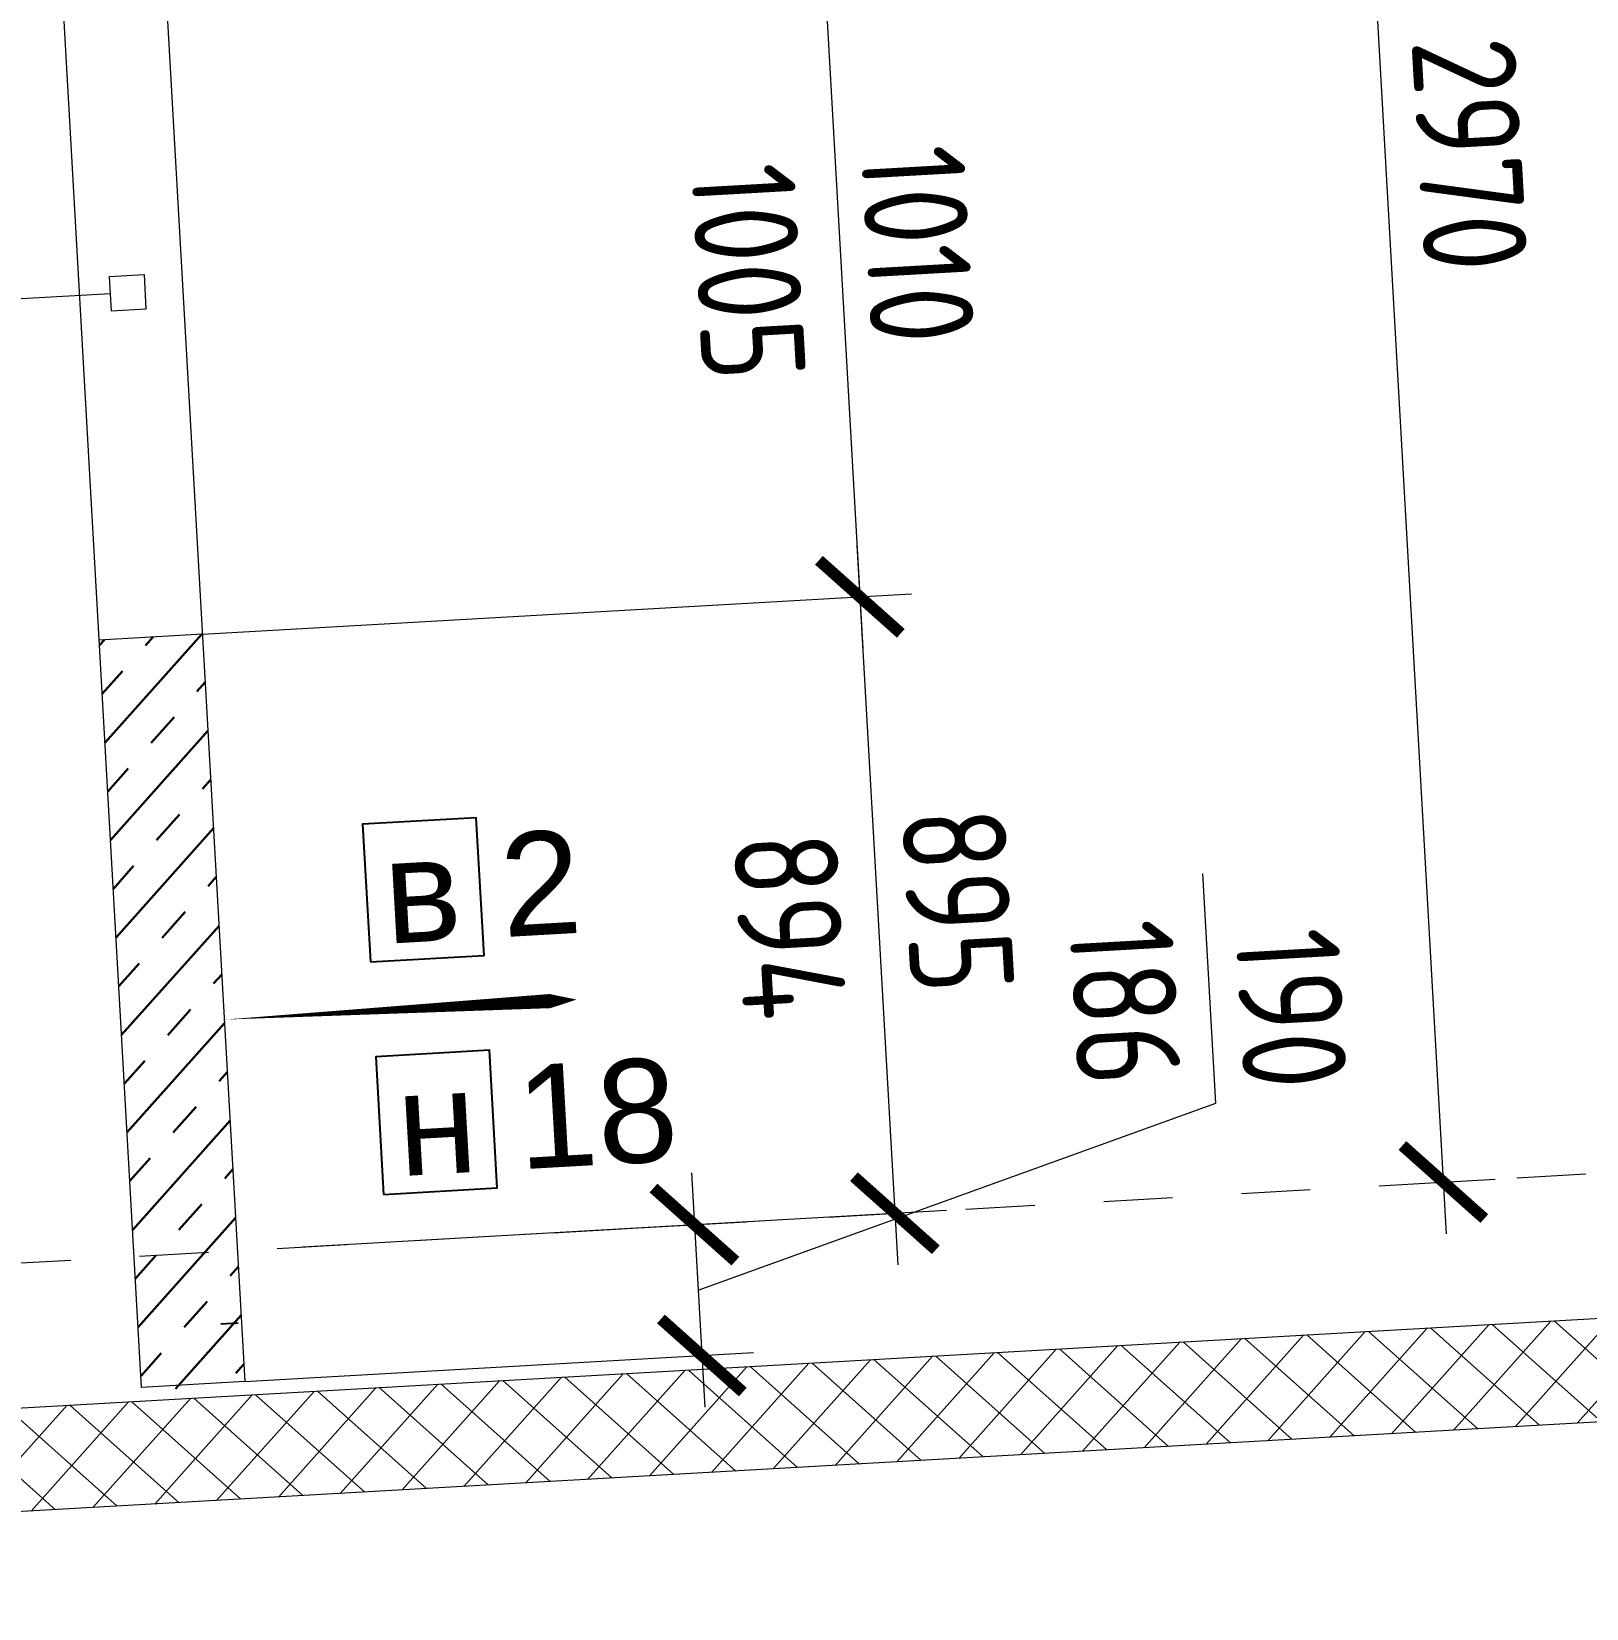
# Model space of a CAD drawing. Header units: metres. Extents: x 93803 to 107732, y 94484 to 125083.
# Drawn here: x 107727.331 to 107729.586, y 110798.521 to 110800.807 of the extents above; entities that cross this region are included whole.
import ezdxf

# ---------------------------------------------------------------- set-up
doc = ezdxf.new("R2010")
doc.units = ezdxf.units.M
doc.header["$PDMODE"] = 35
doc.header["$PDSIZE"] = 1
doc.linetypes.add('_ШПТ__20_т__2_5__Линия сетки', pattern=[25, 20, -2.5, 0, -2.5])
doc.layers.get('Defpoints').update_dxf_attribs({"color": 253})
for name, color, linetype in [('2023.10.30_В_ОТКЛОНЕНИЯ', 7, 'Continuous'), ('2023.10.30_Н_ОТКЛОНЕНИЯ', 7, 'Continuous'), ('_4-3_ маркировка на кладочных планах АР', 7, 'Continuous')]:
    doc.layers.add(name, color=color, linetype=linetype)
for name, color, linetype, lineweight in [('S-WALL-PATT', 7, 'Continuous', 0), ('Выноски', 7, 'Continuous', 15), ('Оси', 250, 'Continuous', 9), ('Размеры', 250, 'Continuous', 9), ('Стены', 7, 'Continuous', 18), ('Стены штриховка', 7, 'Continuous', 30)]:
    doc.layers.add(name, color=color, linetype=linetype, lineweight=lineweight)
doc.styles.add('AxeAndPointZ', font='arial.ttf')
doc.styles.add('ГОСТ 2.304', font='CS_Gost2304.shx')
doc.dimstyles.new('невидим', dxfattribs={"dimscale": 100, "dimtxt": 1.5, "dimasz": 1.5, "dimexe": 0.3, "dimexo": 0, "dimgap": 0.5, "dimtad": 1, "dimdec": 0, "dimtxsty": 'ГОСТ 2.304', "dimblk": 'OBLIQUE', "dimcen": 2.5, "dimdle": 0.5, "dimse1": 1, "dimse2": 1, "dimsd1": 1, "dimsd2": 1, "dimadec": 0, "dimazin": 2, "dimtfac": 0.75, "dimtdec": 0, "dimtofl": 0, "dimtmove": 2, "dimatfit": 3, "dimfxl": 1, "dimtfill": 1, "dimtolj": 1, "dimlwd": 9, "dimlwe": 9, "dimarcsym": 1})
doc.dimstyles.new('СПДС', dxfattribs={"dimscale": 100, "dimtxt": 2, "dimasz": 1.5, "dimexe": 1, "dimexo": 0, "dimgap": 0.5, "dimtad": 1, "dimdec": 0, "dimtxsty": 'ГОСТ 2.304', "dimblk": 'ARCHTICK', "dimcen": 2.5, "dimdle": 1, "dimadec": 0, "dimazin": 2, "dimtfac": 0.75, "dimtdec": 0, "dimtmove": 1, "dimatfit": 3, "dimfxl": 1, "dimtfill": 1, "dimtolj": 1, "dimlwd": 9, "dimlwe": 9, "dimarcsym": 1})

# ---------------------------------------------------------------- blocks, each defined once
blk = doc.blocks.new('_ArchTick')
at = {"color": 0, "linetype": 'ByBlock', "const_width": 0.15}
blk.add_lwpolyline([(-0.5, -0.5), (0.5, 0.5)], dxfattribs=at)
blk = doc.blocks.new('*D4521')
at = {"layer": 'Defpoints', "color": 0, "ltscale": 100, "transparency": 16777216}
for p in [(45321.5, 8990.5), (45131.5, 8743.7), (45321.5, 8327)]:
    blk.add_point(p, dxfattribs=at)
at = {"layer": 'Размеры', "color": 0, "lineweight": 9, "ltscale": 100, "transparency": 16777216}
for p, q in [((44998.8, 9755.2), (44665, 9755.2)), ((45226.5, 8990.5), (44998.8, 9755.2)), ((45131.5, 8743.7), (45131.5, 9065.5)), ((45321.5, 8327), (45321.5, 9065.5)), ((45056.5, 8990.5), (45396.5, 8990.5))]:
    blk.add_line(p, q, dxfattribs=at)
at = {"layer": 'Размеры', "color": 0, "lineweight": 9, "ltscale": 100, "transparency": 16777216, "xscale": 112.5, "yscale": 112.5, "zscale": 112.5, "rotation": 180}
blk.add_blockref('_ArchTick', (45131.5, 8990.5), dxfattribs=at)
at = {"layer": 'Размеры', "color": 0, "lineweight": 9, "ltscale": 100, "transparency": 16777216, "xscale": 112.5, "yscale": 112.5, "zscale": 112.5}
blk.add_blockref('_ArchTick', (45321.5, 8990.5), dxfattribs=at)
at = {"layer": 'Размеры', "color": 0, "lineweight": 25, "ltscale": 100, "transparency": 16777216, "insert": (44868.2, 9872), "char_height": 150, "width": 186.231, "attachment_point": 5, "style": 'ГОСТ 2.304'}
blk.add_mtext('\\A1;190', dxfattribs=at)
blk = doc.blocks.new('*D4966')
at = {"layer": 'Defpoints', "color": 0, "ltscale": 100, "transparency": 16777216}
for p in [(44236.5, 9281.6), (43226.5, 8327), (44236.5, 8327)]:
    blk.add_point(p, dxfattribs=at)
at = {"layer": 'Размеры', "color": 0, "lineweight": 9, "ltscale": 100, "transparency": 16777216}
for p, q in [((43226.5, 8327), (43226.5, 9356.6)), ((44236.5, 8327), (44236.5, 9356.6)), ((43151.5, 9281.6), (44311.5, 9281.6))]:
    blk.add_line(p, q, dxfattribs=at)
at = {"layer": 'Размеры', "color": 0, "lineweight": 9, "ltscale": 100, "transparency": 16777216, "xscale": 112.5, "yscale": 112.5, "zscale": 112.5, "rotation": 180}
blk.add_blockref('_ArchTick', (43226.5, 9281.6), dxfattribs=at)
at = {"layer": 'Размеры', "color": 0, "lineweight": 9, "ltscale": 100, "transparency": 16777216, "xscale": 112.5, "yscale": 112.5, "zscale": 112.5}
blk.add_blockref('_ArchTick', (44236.5, 9281.6), dxfattribs=at)
at = {"layer": 'Размеры', "color": 0, "lineweight": 25, "ltscale": 100, "transparency": 16777216, "insert": (43731.5, 9394.1), "char_height": 150, "width": 139.673, "attachment_point": 5, "style": 'ГОСТ 2.304'}
blk.add_mtext('\\A1;1010', dxfattribs=at)
blk = doc.blocks.new('*D4967')
at = {"layer": 'Defpoints', "color": 0, "ltscale": 100, "transparency": 16777216}
for p in [(45131.5, 9281.6), (45131.5, 8421.9), (44236.5, 8327)]:
    blk.add_point(p, dxfattribs=at)
at = {"layer": 'Размеры', "color": 0, "lineweight": 9, "ltscale": 100, "transparency": 16777216}
for p, q in [((44236.5, 8327), (44236.5, 9356.6)), ((45131.5, 8421.9), (45131.5, 9356.6)), ((44161.5, 9281.6), (45206.5, 9281.6))]:
    blk.add_line(p, q, dxfattribs=at)
at = {"layer": 'Размеры', "color": 0, "lineweight": 9, "ltscale": 100, "transparency": 16777216, "xscale": 112.5, "yscale": 112.5, "zscale": 112.5, "rotation": 180}
blk.add_blockref('_ArchTick', (44236.5, 9281.6), dxfattribs=at)
at = {"layer": 'Размеры', "color": 0, "lineweight": 9, "ltscale": 100, "transparency": 16777216, "xscale": 112.5, "yscale": 112.5, "zscale": 112.5}
blk.add_blockref('_ArchTick', (45131.5, 9281.6), dxfattribs=at)
at = {"layer": 'Размеры', "color": 0, "lineweight": 25, "ltscale": 100, "transparency": 16777216, "insert": (44684, 9398.5), "char_height": 150, "width": 139.673, "attachment_point": 5, "style": 'ГОСТ 2.304'}
blk.add_mtext('\\A1;895', dxfattribs=at)
blk = doc.blocks.new('*D4986')
at = {"layer": 'Defpoints', "color": 0, "ltscale": 100, "transparency": 16777216}
for p in [(45131.5, 8802), (44237.6, 8526.1), (44237.6, 8245.4, 1207)]:
    blk.add_point(p, dxfattribs=at)
at = {"color": 0, "ltscale": 100, "transparency": 16777216, "insert": (44707.1, 9153), "char_height": 150, "attachment_point": 5, "style": 'ГОСТ 2.304', "bg_fill": 3, "box_fill_scale": 1.1, "bg_fill_color": 256, "bg_fill_true_color": 13158600, "bg_fill_transparency": 0}
blk.add_mtext('\\A1;894', dxfattribs=at)
blk = doc.blocks.new('_Oblique')
at = {"color": 0, "linetype": 'ByBlock', "lineweight": -2}
blk.add_line((-0.5, -0.5), (0.5, 0.5), dxfattribs=at)
blk = doc.blocks.new('*D4987')
at = {"layer": 'Defpoints', "color": 0, "ltscale": 100, "transparency": 16777216}
for p in [(43232.7, 8716.9), (44237.6, 8245.4, 1207), (43232.7, 8179.9, 1234.1)]:
    blk.add_point(p, dxfattribs=at)
at = {"color": 0, "ltscale": 100, "transparency": 16777216, "insert": (43757.3, 9147), "char_height": 150, "attachment_point": 5, "style": 'ГОСТ 2.304', "bg_fill": 3, "box_fill_scale": 1.1, "bg_fill_color": 256, "bg_fill_true_color": 13158600, "bg_fill_transparency": 0}
blk.add_mtext('\\A1;1005', dxfattribs=at)
blk = doc.blocks.new('*U285')
at = {"layer": 'S-WALL-PATT', "lineweight": 0, "true_color": 0x636466}
h = blk.add_hatch(dxfattribs=at)
h.set_pattern_fill('ANSI37', color=251, scale=20)
h.paths.add_polyline_path([(-150, 0), (0, 0), (0, 4330), (-150, 4330)])
at = {"color": 0}
blk.add_lwpolyline([(-150, 0), (0, 0), (0, 4330), (-150, 4330)], close=True, dxfattribs=at)
blk = doc.blocks.new('*D4932')
at = {"layer": 'Defpoints', "color": 0, "ltscale": 100, "transparency": 16777216}
for p in [(42161.5, 10078.1), (45131.5, 10078.1), (45131.5, 10078.1)]:
    blk.add_point(p, dxfattribs=at)
at = {"layer": 'Размеры', "color": 0, "lineweight": 9, "ltscale": 100, "transparency": 16777216}
for p, q in [((42161.5, 10078.1), (42161.5, 10153.1)), ((45131.5, 10078.1), (45131.5, 10153.1)), ((42086.5, 10078.1), (45206.5, 10078.1))]:
    blk.add_line(p, q, dxfattribs=at)
at = {"layer": 'Размеры', "color": 0, "lineweight": 9, "ltscale": 100, "transparency": 16777216, "xscale": 112.5, "yscale": 112.5, "zscale": 112.5, "rotation": 180}
blk.add_blockref('_ArchTick', (42161.5, 10078.1), dxfattribs=at)
at = {"layer": 'Размеры', "color": 0, "lineweight": 9, "ltscale": 100, "transparency": 16777216, "xscale": 112.5, "yscale": 112.5, "zscale": 112.5}
blk.add_blockref('_ArchTick', (45131.5, 10078.1), dxfattribs=at)
at = {"layer": 'Размеры', "color": 0, "lineweight": 25, "ltscale": 100, "transparency": 16777216, "insert": (43646.5, 10200.7), "char_height": 150, "attachment_point": 5, "style": 'ГОСТ 2.304'}
blk.add_mtext('\\A1;2970', dxfattribs=at)
blk = doc.blocks.new('*D4946')
at = {"layer": 'Defpoints', "color": 0, "transparency": 16777216}
for p in [(45131.5, 9550.9), (45131.5, 8802), (45317.1, 8087.5, 5564)]:
    blk.add_point(p, dxfattribs=at)
at = {"color": 0, "transparency": 16777216, "insert": (44845.8, 9631.9), "char_height": 150, "attachment_point": 5, "style": 'ГОСТ 2.304', "bg_fill": 3, "box_fill_scale": 1.1, "bg_fill_color": 256, "bg_fill_true_color": 13158600, "bg_fill_transparency": 0}
blk.add_mtext('\\A1;186', dxfattribs=at)
blk = doc.blocks.new('34433')
at = {"layer": 'Оси', "linetype": '_ШПТ__20_т__2_5__Линия сетки'}
blk.add_line((45131.5, -815.2), (45131.5, 12717.6), dxfattribs=at)
at = {"layer": 'Выноски', "xscale": -1, "rotation": 180}
blk.add_blockref('*U285', (45491.5, 12187), dxfattribs=at)
at = {"layer": 'Размеры', "color": 0, "lineweight": 25, "ltscale": 100}
for base, p1, p2, picture, middle in [((45131.5, 10078.1), (42161.5, 10078.1), (45131.5, 10078.1), '*D4932', (43646.5, 10200.7)), ((44236.5, 9281.6), (43226.5, 8327), (44236.5, 8327), '*D4966', (43731.5, 9394.1)), ((45131.5, 9281.6), (44236.5, 8327), (45131.5, 8421.9), '*D4967', (44684, 9398.5))]:
    dim = blk.add_linear_dim(base=base, p1=p1, p2=p2, dimstyle='СПДС', override={"dimscale": 75, "dimtfill": 0}, dxfattribs=at)
    dim.commit()
    dim.dimension.update_dxf_attribs({"geometry": picture, "text_midpoint": middle})
dim = blk.add_linear_dim(base=(45321.5, 8990.5), p1=(45131.5, 8743.7), p2=(45321.5, 8327), dimstyle='СПДС', override={"dimscale": 75, "dimtfill": 0}, dxfattribs=at)
dim.commit()
dim.dimension.update_dxf_attribs({"geometry": '*D4521', "text_midpoint": (44961.3, 9755.2), "dimtype": 128})
at = {"ltscale": 100}
dim = blk.add_linear_dim(base=(44237.6, 8526.1), p1=(45131.5, 8802), p2=(44237.6, 8245.4, 1207), dimstyle='невидим', dxfattribs=at)
dim.commit()
dim.dimension.update_dxf_attribs({"geometry": '*D4986', "text_midpoint": (44707.1, 9153), "dimtype": 160})
dim = blk.add_linear_dim(base=(43232.7, 8716.9), p1=(44237.6, 8245.4, 1207), p2=(43232.7, 8179.9, 1234.1), dimstyle='невидим', dxfattribs=at)
dim.commit()
dim.dimension.update_dxf_attribs({"geometry": '*D4987', "text_midpoint": (43757.3, 9147), "dimtype": 160})
at = {"layer": 'Стены штриховка'}
h = blk.add_hatch(dxfattribs=at)
h.set_pattern_fill('ASHLER', color=256, scale=200, angle=270, pattern_type=2)
h.set_pattern_definition([(315, (-60868.45, 379.79), (70.71068, 70.71068), []), (315, (-60797.75, 379.79), (70.71068, 70.71068), [50, -50])])
h.paths.add_polyline_path([(45326.5, 8327), (44236.5, 8327), (44236.5, 8177), (45326.5, 8177)])
at = {"layer": 'Стены'}
blk.add_lwpolyline([(14941.5, 8327), (45321.5, 8327), (45321.5, 8177), (14941.5, 8177)], close=True, dxfattribs=at)
blk.add_lwpolyline([(44236.5, 8327), (44236.5, 8177)], dxfattribs=at)
dim = blk.add_linear_dim(base=(45131.5, 9550.9), p1=(45317.1, 8087.5, 5564), p2=(45131.5, 8802), dimstyle='невидим')
dim.commit()
dim.dimension.update_dxf_attribs({"geometry": '*D4946', "text_midpoint": (44845.8, 9631.9), "dimtype": 160})

msp = doc.modelspace()

# ---------------------------------------------------------------- block references
at = {"xscale": 0.001, "yscale": 0.001, "zscale": 0.001, "rotation": 273.2530497410625}
msp.add_blockref('34433', (107716.7554, 110843.6261), dxfattribs=at)

# ---------------------------------------------------------------- next in the draw order: linework, layer by layer
at = {"ltscale": 0.1}
msp.add_line((107727.631, 110798.9348), (107727.606, 110798.9334), dxfattribs=at)
at = {"layer": '2023.10.30_В_ОТКЛОНЕНИЯ'}
msp.add_lwpolyline([(107727.8226, 110799.4582), (107727.9874, 110799.4676), (107727.976, 110799.6673), (107727.8113, 110799.6579), (107727.8226, 110799.4582)], dxfattribs=at)
msp.add_lwpolyline([(107727.611, 110799.3747, 0, 0, 0), (107728.1215, 110799.4037, 0, 0.1091, 0), (107727.9173, 110799.3921, 0.0205, 0.0205, 0), (107727.611, 110799.3747, 0, 0, 0)], format="xyseb", dxfattribs=at)
at = {"layer": '2023.10.30_Н_ОТКЛОНЕНИЯ'}
msp.add_lwpolyline([(107727.611, 110799.3747, 0, 0, 0), (107728.1215, 110799.4037, 0, 0.1091, 0), (107727.9173, 110799.3921, 0.0205, 0.0205, 0), (107727.611, 110799.3747, 0, 0, 0)], format="xyseb", dxfattribs=at)
msp.add_lwpolyline([(107727.8418, 110799.1213), (107728.0065, 110799.1306), (107727.9952, 110799.3303), (107727.8304, 110799.3209), (107727.8418, 110799.1213)], dxfattribs=at)
at = {"layer": '_4-3_ маркировка на кладочных планах АР', "color": 0, "linetype": 'Continuous', "lineweight": 0}
for p, q in [((107727.4446, 110800.4516), (107727.4945, 110800.4545)), ((107727.4474, 110800.4017), (107727.4446, 110800.4516)), ((107727.4945, 110800.4545), (107727.4973, 110800.4046)), ((107727.446, 110800.4267), (107726.8496, 110800.3928)), ((107727.4973, 110800.4046), (107727.4474, 110800.4017))]:
    msp.add_line(p, q, dxfattribs=at)

# ---------------------------------------------------------------- next in the draw order: texts
at = {"layer": '2023.10.30_В_ОТКЛОНЕНИЯ', "style": 'AxeAndPointZ'}
msp.add_text('в 2', height=0.15, rotation=3.253, dxfattribs=at).set_placement((107727.8462, 110799.4846))
at = {"layer": '2023.10.30_Н_ОТКЛОНЕНИЯ', "style": 'AxeAndPointZ'}
msp.add_text('н 18', height=0.15, rotation=3.253, dxfattribs=at).set_placement((107727.8653, 110799.1477))

doc.saveas('drawing.dxf')
